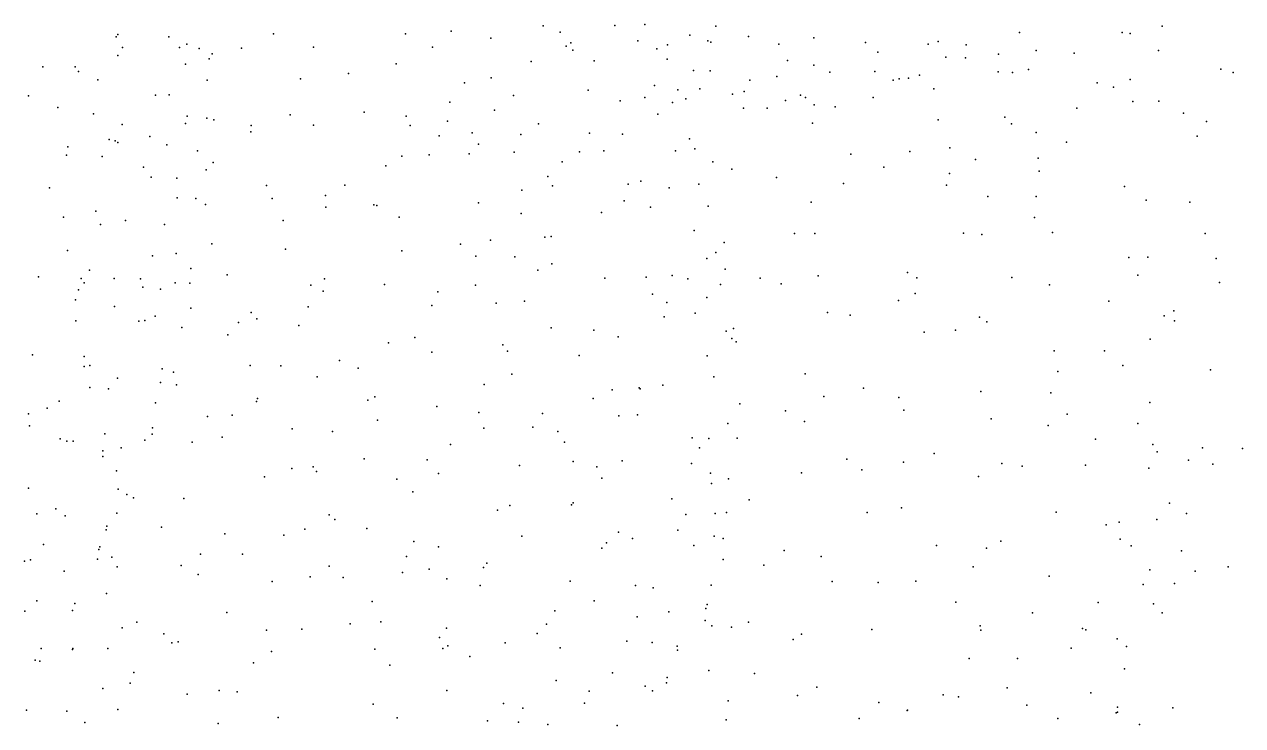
# Model space of a CAD drawing. Header units: metres. Extents: x -25 to 25, y -27.8 to 27.8.
# Drawn here: x -1.325 to 0.055, y -6.359 to -5.564 of the extents above; entities that cross this region are included whole.
import ezdxf

# ---------------------------------------------------------------- set-up
doc = ezdxf.new("R2010")
doc.units = ezdxf.units.M

msp = doc.modelspace()

# ---------------------------------------------------------------- linework, layer by layer
for p in [(-1.0425, -5.5751, -3.0581), (-0.893, -5.5751, 14.2451), (-0.8415, -5.5719, -3.0524), (-0.7373, -5.5657, -1.2425), (-0.7178, -5.5731, 24.0411), (-0.6558, -5.5656, -20.8219), (-0.622, -5.5642, 23.8085), (-0.5414, -5.5663, -4.9587), (-0.1975, -5.5735, 24.5934), (-0.0813, -5.5734, 14.516), (-0.0722, -5.5744, 24.3594), (-0.0358, -5.5661, 24.4972), (-1.2209, -5.5785, -3.0531), (-1.2188, -5.5757, -7.6063), (-1.1613, -5.5782, -7.5193), (-1.1407, -5.5865, 0.3079), (-0.7964, -5.5799, 14.2634), (-0.7109, -5.5889, 24.2753), (-0.7058, -5.5852, 24.1489), (-0.63, -5.5827, -1.0006), (-0.5961, -5.5873, -0.7624), (-0.5711, -5.5766, -3.0331), (-0.5505, -5.5828, 23.9326), (-0.5472, -5.5845, 24.5674), (-0.5045, -5.578, 14.3603), (-0.4703, -5.5866, 23.9625), (-0.4305, -5.5796, -3.0254), (-0.3721, -5.5846, 23.9741), (-0.3011, -5.5865, 24.5909), (-0.2895, -5.5837, -23.5909), (-0.2579, -5.5874, 24.0855), (-1.2189, -5.5996, 0.346), (-1.2136, -5.5903, -5.176), (-1.149, -5.5905, -6.8981), (-1.1267, -5.5914, -7.3588), (-1.112, -5.5975, -7.1321), (-1.079, -5.591, 0.2568), (-0.9971, -5.5902, 0.1727), (-0.8623, -5.5901, -1.4221), (-0.7036, -5.5935, -0.3105), (-0.6085, -5.5919, -0.6224), (-0.3581, -5.5955, -23.9715), (-0.281, -5.6012, 14.449), (-0.2588, -5.6022, -3.0202), (-0.2215, -5.5981, 24.1606), (-0.1788, -5.5939, 14.4819), (-0.1357, -5.5969, -4.7507), (-0.0402, -5.5939, -3.0381), (-1.304, -5.6124, -3.0328), (-1.2671, -5.6124, -7.6714), (-1.1424, -5.6093, 19.5154), (-1.1155, -5.6032, -1.6113), (-0.9037, -5.6088, -5.081), (-0.7509, -5.6064, -0.194), (-0.6792, -5.6056, -1.1615), (-0.5968, -5.6037, 14.3283), (-0.5667, -5.6165, 24.0503), (-0.4604, -5.605, -4.9169), (-0.4307, -5.6104, 14.3942), (-0.1873, -5.6155, -20.235), (0.0306, -5.615, -3.0791), (-1.2636, -5.6177, -6.7077), (-1.2414, -5.6269, -1.6601), (-1.1177, -5.6274, -7.0575), (-1.0121, -5.626, 14.2661), (-0.9578, -5.6197, -1.5302), (-0.7959, -5.6248, -1.3659), (-0.548, -5.617, 24.4845), (-0.5031, -5.6275, -3.0348), (-0.4724, -5.6231, 24.0766), (-0.4124, -5.6183, 24.5359), (-0.3613, -5.6177, -3.0392), (-0.3406, -5.6275, 24.1504), (-0.3337, -5.626, -20.386), (-0.3233, -5.6252, 24.4976), (-0.3109, -5.6218, -4.8594), (-0.2219, -5.6179, 24.4662), (-0.2056, -5.6189, 24.3179), (-0.1095, -5.6303, -3.0434), (-0.0721, -5.6265, -24.213), (0.0446, -5.6186, -4.5748), (-1.1608, -5.6439, -1.6489), (-0.8261, -5.6306, -0.0678), (-0.686, -5.6387, -0.3926), (-0.6112, -5.6333, 24.2865), (-0.5846, -5.6385, 19.3064), (-0.5597, -5.6374, 24.212), (-0.5225, -5.6431, 24.3091), (-0.5095, -5.6401, -21.1574), (-0.2945, -5.6373, 24.3189), (-0.0912, -5.6353, -4.6909), (-1.3202, -5.6452, 0.387), (-1.1764, -5.6444, -3.0375), (-0.8427, -5.6522, -1.4497), (-0.7709, -5.6448, 19.427), (-0.6499, -5.6509, -0.4796), (-0.6218, -5.6471, -3.0436), (-0.5908, -5.6527, -0.6606), (-0.5754, -5.6485, -0.836), (-0.4628, -5.6506, -20.6834), (-0.4458, -5.6444, 24.1898), (-0.4401, -5.6471, 24.366), (-0.4301, -5.6552, -3.0429), (-0.4063, -5.6575, 19.2004), (-0.3633, -5.647, 24.2312), (-0.0692, -5.6514, 14.5711), (-0.0397, -5.651, -4.6301), (-1.287, -5.6585, -5.2085), (-1.2464, -5.6654, -3.0221), (-1.1402, -5.6682, -6.9575), (-1.118, -5.6705, -7.2622), (-1.0238, -5.6666, 0.1511), (-0.9397, -5.6635, 0.0522), (-0.8925, -5.6681, -0.0054), (-0.7922, -5.6615, -5.0212), (-0.6073, -5.6661, -0.5879), (-0.5101, -5.659, -4.9189), (-0.4835, -5.6591, 19.2493), (-0.214, -5.6692, -21.6993), (-0.1327, -5.6591, -23.9118), (-0.0118, -5.6649, -23.7002), (-1.2142, -5.6778, 0.3193), (-1.1424, -5.6763, -7.3863), (-1.1101, -5.6723, 0.2417), (-1.068, -5.6786, -5.1213), (-0.9971, -5.6785, -3.0363), (-0.8879, -5.6788, -3.034), (-0.8454, -5.6738, 19.4625), (-0.7426, -5.6767, -1.3403), (-0.4322, -5.6761, -20.9336), (-0.2898, -5.6724, -4.8131), (-0.2065, -5.677, -3.063), (0.0144, -5.6743, 19.0021), (-1.2286, -5.6945, -6.7646), (-1.2219, -5.6962, -5.1726), (-1.2191, -5.698, 14.3534), (-1.1826, -5.6911, -6.8325), (-1.0684, -5.6861, -1.6418), (-0.8551, -5.6905, -5.0518), (-0.8176, -5.6869, 14.2943), (-0.7624, -5.689, -0.2216), (-0.6846, -5.6875, -3.0346), (-0.6472, -5.6884, -1.1978), (-0.5712, -5.6937, -4.9305), (-0.1787, -5.6865, 14.5231), (-0.1445, -5.6975, -3.088), (0.0038, -5.6907, -4.5543), (-1.2772, -5.7122, -1.7163), (-1.2754, -5.7031, -6.6973), (-1.1636, -5.7007, -7.4622), (-1.1286, -5.7075, -7.0238), (-0.8663, -5.712, -0.0681), (-0.8209, -5.7109, -1.4825), (-0.8104, -5.6998, -0.1377), (-0.7698, -5.7091, -3.0352), (-0.6958, -5.7084, -0.3741), (-0.6683, -5.7074, -1.2623), (-0.5874, -5.7075, -1.0748), (-0.5653, -5.705, -0.9613), (-0.3885, -5.7111, 14.4342), (-0.3216, -5.7082, -21.2844), (-0.2765, -5.704, 19.1329), (-1.2367, -5.714, 19.52), (-1.1897, -5.726, -7.5313), (-1.1111, -5.7207, 19.5214), (-0.9152, -5.7243, -5.0732), (-0.8973, -5.7133, -1.5637), (-0.7155, -5.7199, 14.3246), (-0.5448, -5.72, -3.0494), (-0.3513, -5.7258, -4.822), (-0.2474, -5.7171, -4.7551), (-0.1766, -5.7157, -4.7027), (-1.1813, -5.7374, -3.0047), (-1.1521, -5.7385, -6.9086), (-1.1188, -5.7288, -1.6905), (-0.7319, -5.7367, -4.9825), (-0.5233, -5.7283, 14.392), (-0.473, -5.7375, -4.8828), (-0.2768, -5.7332, -3.094), (-0.1753, -5.7306, 19.089), (-1.2964, -5.7492, 0.3457), (-1.0506, -5.7466, 14.3293), (-0.9617, -5.7462, 14.3192), (-0.7614, -5.7519, -0.2634), (-0.7264, -5.7471, -1.3825), (-0.6407, -5.7453, -3.0351), (-0.6265, -5.7418, 19.3546), (-0.5944, -5.7492, -0.6039), (-0.5608, -5.7452, -0.7479), (-0.3971, -5.7443, 19.2222), (-0.2801, -5.7465, 14.4968), (-0.0787, -5.7479, -4.5853), (-1.1517, -5.7606, 0.2326), (-1.1305, -5.7614, -7.3186), (-1.1196, -5.7681, -7.1042), (-1.0442, -5.7613, 0.1285), (-0.9836, -5.7581, -1.6439), (-0.8104, -5.7663, 19.4573), (-0.6453, -5.7642, 14.3741), (-0.4336, -5.7656, -3.0629), (-0.2336, -5.759, -21.0488), (-0.1788, -5.7592, -20.568), (-0.0539, -5.7634, 14.6381), (-0.0047, -5.7657, -4.4965), (-1.2439, -5.7757, -1.7516), (-0.9833, -5.7713, 0.0564), (-0.9288, -5.7686, 19.4962), (-0.9257, -5.7695, -0.0127), (-0.7619, -5.7786, -1.4716), (-0.6712, -5.7774, -4.9448), (-0.6154, -5.7714, -1.2232), (-0.5501, -5.7702, -1.0268), (-1.2806, -5.7826, -7.6442), (-1.2386, -5.7908, 14.4338), (-1.2103, -5.7863, 0.262), (-1.1662, -5.7907, -7.4298), (-1.0315, -5.7862, -3.0075), (-0.9004, -5.7824, -3.0145), (-0.1806, -5.7828, -4.6527), (-0.7966, -5.8086, -5.0034), (-0.7351, -5.8052, -3.0228), (-0.7279, -5.8046, -0.3478), (-0.5662, -5.7978, -0.6831), (-0.4526, -5.801, 19.2653), (-0.4295, -5.8011, -4.8304), (-0.261, -5.8007, 19.1628), (-0.2403, -5.8021, 14.5513), (-0.16, -5.7998, 14.5983), (0.0126, -5.801, -4.433), (-1.276, -5.8204, -6.7191), (-1.1125, -5.8129, -1.7349), (-1.029, -5.819, -5.0946), (-0.8974, -5.8207, -0.0933), (-0.8307, -5.8133, -0.1845), (-0.5417, -5.8225, -0.7971), (-0.5322, -5.8113, -0.8706), (-1.1798, -5.8265, -1.7589), (-1.1527, -5.8237, -6.9609), (-0.8135, -5.8269, -3.0166), (-0.7694, -5.8275, 14.3826), (-0.7273, -5.8354, 19.4304), (-0.5519, -5.8294, -1.1015), (-0.0736, -5.8281, 19.0783), (-0.0521, -5.828, -3.243), (0.0252, -5.8294, 19.0404), (-1.3088, -5.8503, -5.1798), (-1.251, -5.8425, -7.5811), (-1.1361, -5.8408, -7.063), (-1.0951, -5.8478, 0.1288), (-0.7431, -5.8427, -4.9655), (-0.6205, -5.8507, -4.903), (-0.5909, -5.8486, -3.042), (-0.5311, -5.8415, -0.9358), (-0.4255, -5.8492, 14.4802), (-0.3245, -5.8452, -3.121), (-0.2061, -5.851, -4.6357), (-0.0634, -5.8482, -4.4953), (-1.2635, -5.865, 14.511), (-1.2605, -5.8522, -1.7904), (-1.2571, -5.8568, -2.9202), (-1.2232, -5.8522, 19.5371), (-1.1932, -5.8525, -7.4697), (-1.1905, -5.8618, 0.1955), (-1.1705, -5.8642, 14.4518), (-1.1538, -5.8571, -7.332), (-1.1375, -5.8574, -7.1406), (-1.0002, -5.8597, 19.5119), (-0.985, -5.8523, -3.0004), (-0.917, -5.8589, -5.0475), (-0.8136, -5.8595, -1.5591), (-0.6671, -5.8517, 14.408), (-0.5734, -5.8524, -1.1786), (-0.5362, -5.8589, 19.3186), (-0.4915, -5.8518, -4.8436), (-0.4677, -5.8581, -3.0587), (-0.3138, -5.8512, 19.2166), (-0.1635, -5.8594, -3.1847), (0.0291, -5.8565, -4.3494), (-1.2669, -5.8762, 0.2431), (-0.9862, -5.8663, -0.0044), (-0.8565, -5.867, 19.4822), (-0.7581, -5.8779, -1.5105), (-0.6134, -5.8699, -0.5749), (-0.5517, -5.8736, -0.7181), (-0.3348, -5.8768, -4.7212), (-0.3157, -5.8692, 14.5477), (-0.0964, -5.8776, 14.6749), (-1.2228, -5.8837, -6.8192), (-1.1363, -5.8857, -1.7756), (-1.0678, -5.8904, -2.9737), (-1.0035, -5.8841, -1.7045), (-0.8634, -5.8826, -0.181), (-0.7904, -5.8799, -0.2684), (-0.5972, -5.8791, -1.2562), (-0.5648, -5.8913, -4.8681), (-0.415, -5.8905, -4.7693), (-0.0229, -5.8888, 14.7242), (-1.2664, -5.9, -6.7624), (-1.1953, -5.9005, -5.1336), (-1.1885, -5.8996, -6.8844), (-1.1767, -5.8947, -2.9377), (-1.0824, -5.9017, 0.0776), (-1.0614, -5.8978, -1.7459), (-1.014, -5.9054, 14.4334), (-0.6001, -5.8955, 14.4473), (-0.3894, -5.8935, -3.1053), (-0.2428, -5.8957, 19.1922), (-0.2347, -5.901, 14.6062), (-0.0337, -5.8945, -3.3336), (-0.0221, -5.9, -4.3723), (-1.1463, -5.9077, 0.1301), (-1.0944, -5.9158, -5.1076), (-0.8826, -5.9187, -5.0183), (-0.7281, -5.9078, -0.3585), (-0.6797, -5.9107, -3.0183), (-0.6521, -5.918, -4.8955), (-0.53, -5.9116, -0.804), (-0.5235, -5.9199, -1.005), (-0.5215, -5.9087, -0.8916), (-0.3056, -5.913, -3.1528), (-0.2699, -5.9106, -4.6546), (-0.9125, -5.9248, -1.673), (-0.783, -5.9271, -4.9572), (-0.5184, -5.9239, -3.0536), (-0.0495, -5.9208, 19.0929), (-1.3154, -5.9385, -5.1568), (-1.2571, -5.9404, -2.8823), (-0.9677, -5.9451, 19.5131), (-0.8631, -5.9353, 14.436), (-0.7777, -5.9342, -1.5492), (-0.6964, -5.9394, 19.4313), (-0.5515, -5.9396, -1.1643), (-0.1581, -5.9341, 19.1593), (-0.1012, -5.9341, -4.4643), (-1.2572, -5.9518, 19.5802), (-1.2506, -5.9507, 14.5769), (-1.1688, -5.9545, -7.016), (-1.1559, -5.958, -7.1231), (-1.069, -5.9506, 14.4816), (-1.0341, -5.951, -0.0086), (-0.9465, -5.9535, -0.1152), (-0.7727, -5.9603, -0.3283), (-0.4404, -5.9601, -3.075), (-0.1543, -5.9573, -4.5197), (-0.0805, -5.9507, -3.339), (0.0188, -5.9555, -3.4539), (-1.2505, -5.9754, 0.1632), (-1.2193, -5.9649, -7.4637), (-1.1706, -5.9699, -1.8202), (-1.1523, -5.9725, -5.1148), (-0.993, -5.9635, -5.0541), (-0.8041, -5.972, -2.9995), (-0.6017, -5.9728, -0.581), (-0.5439, -5.9636, 14.5059), (-1.2295, -5.9771, -6.8436), (-1.0606, -5.9878, -2.9394), (-0.9279, -5.9861, 14.4867), (-0.6804, -5.9878, -1.4457), (-0.6588, -5.9781, -0.4933), (-0.6283, -5.976, -4.8612), (-0.6271, -5.9772, -3.0249), (-0.4192, -5.9858, 14.567), (-0.3741, -5.9764, 19.2772), (-0.3341, -5.9868, -3.1424), (-0.2413, -5.9801, -3.1969), (-0.1622, -5.9814, 14.6928), (-1.2991, -5.9991, -6.7597), (-1.2854, -5.9911, 14.6647), (-1.1763, -5.993, -7.3151), (-1.0619, -5.9912, -5.0816), (-0.9357, -5.9898, -2.9663), (-0.8576, -5.9969, -1.6512), (-0.5144, -5.994, -0.944), (-0.4625, -6.002, 19.3133), (-0.3287, -6.0012, -4.6423), (-0.0498, -5.9925, -4.316), (-1.32, -6.0052, 19.6284), (-1.1173, -6.0084, 14.5487), (-1.0896, -6.0068, -1.8071), (-0.9246, -6.0124, -0.1855), (-0.8099, -6.004, 19.4828), (-0.7379, -6.0049, -1.5276), (-0.6514, -6.0076, 14.5135), (-0.6304, -6.0066, -1.3649), (-0.5278, -6.0163, -0.8022), (-0.4411, -6.014, -4.7149), (-0.2298, -6.0111, -4.5567), (-0.1436, -6.0058, -4.4606), (-0.0634, -6.0161, 19.1487), (-1.3188, -6.0189, -7.6105), (-1.2336, -6.0279, -1.8404), (-1.1802, -6.0284, -7.1728), (-1.1795, -6.0211, -2.8939), (-1.0213, -6.0223, 14.5404), (-0.9757, -6.0254, -0.1368), (-0.8045, -6.0216, -1.596), (-0.7487, -6.0206, 14.5162), (-0.7204, -6.0253, -4.8903), (-0.1651, -6.0187, -3.2915), (-1.2842, -6.0336, -2.8446), (-1.2768, -6.0362, 0.1316), (-1.2694, -6.0362, -5.1184), (-1.2152, -6.0437, -7.3694), (-1.1885, -6.0353, -5.1017), (-1.1346, -6.0375, 19.5879), (-1.1006, -6.0318, -0.0009), (-0.8421, -6.04, -0.2811), (-0.713, -6.0374, -0.4282), (-0.5683, -6.0325, -4.7901), (-0.56, -6.044, -0.6851), (-0.5496, -6.0332, -1.1717), (-0.5175, -6.0328, -0.8834), (-0.1115, -6.0339, -3.3575), (-0.0466, -6.04, -3.4338), (0.0097, -6.044, -4.1275), (-1.2361, -6.0473, 19.6181), (-1.2361, -6.0535, -6.9136), (-0.9398, -6.0562, 19.522), (-0.8685, -6.0573, -2.9844), (-0.393, -6.0565, -3.111), (-0.2942, -6.0502, 14.6632), (-0.0416, -6.0483, -4.2369), (-0.0063, -6.0578, -3.5554), (0.0552, -6.0447, -3.7054), (-1.2204, -6.0698, 14.7306), (-1.0217, -6.0672, -1.7673), (-0.9977, -6.0653, -2.9568), (-0.9939, -6.0705, -5.0186), (-0.7638, -6.0638, -3.0063), (-0.7032, -6.0594, 19.4559), (-0.6763, -6.0653, -0.4957), (-0.6476, -6.0585, -4.8254), (-0.5692, -6.0615, -1.2328), (-0.4444, -6.072, 14.6164), (-0.3763, -6.0688, -4.6374), (-0.3289, -6.0599, 19.2876), (-0.2175, -6.0617, 19.2443), (-0.1944, -6.0648, -4.4741), (-0.1227, -6.0633, -4.3758), (-0.0511, -6.0667, 14.8047), (0.0216, -6.0624, 19.124), (-1.0527, -6.0767, -0.0849), (-0.9027, -6.0793, 14.5649), (-0.8555, -6.0728, -1.6498), (-0.6706, -6.0783, -3.0173), (-0.5477, -6.0724, -0.7506), (-0.5463, -6.0843, -3.0507), (-0.527, -6.0791, -1.0593), (-0.244, -6.0764, -3.2216), (-1.3202, -6.0894, -7.5668), (-1.2186, -6.0908, -2.8716), (-1.2089, -6.0966, -7.1657), (-0.8846, -6.0935, -4.9393), (-1.289, -6.1131, 0.0719), (-1.2013, -6.1004, -1.8391), (-1.1441, -6.1013, -2.9049), (-0.775, -6.1092, -0.3827), (-0.705, -6.1084, -1.486), (-0.7033, -6.106, 14.5864), (-0.5912, -6.1015, 19.4193), (-0.5037, -6.1027, 19.3827), (-0.3312, -6.1118, -4.5723), (-0.0277, -6.1064, -4.1206), (-1.3106, -6.1186, -1.8582), (-1.2786, -6.1209, 19.6804), (-1.2199, -6.118, -7.2477), (-0.9797, -6.1198, -0.1958), (-0.9733, -6.1251, 14.647), (-0.7887, -6.1145, -4.884), (-0.5754, -6.1194, -4.7418), (-0.5423, -6.1184, 14.6237), (-0.5296, -6.117, -0.8643), (-0.37, -6.1171, 14.6753), (-0.1559, -6.1166, -3.3331), (-0.0421, -6.125, -3.5405), (-0.0082, -6.1181, -4.05), (-1.2321, -6.1367, 14.8423), (-1.2313, -6.1324, -7.06), (-1.1694, -6.1338, 14.7837), (-1.007, -6.1358, -1.7616), (-0.9368, -6.1352, -1.7171), (-0.6517, -6.1393, -4.7805), (-0.5847, -6.1372, -1.2649), (-0.0994, -6.1309, -4.2723), (-0.0848, -6.1279, 19.2165), (-1.3031, -6.1534, -6.8977), (-1.0978, -6.1412, -5.0389), (-1.031, -6.1429, -0.1538), (-0.8838, -6.1498, -2.9856), (-0.7612, -6.1438, -3.0089), (-0.6652, -6.1515, -0.5469), (-0.6358, -6.1467, -3.0294), (-0.5664, -6.1543, -1.1906), (-0.5435, -6.1439, -1.1062), (-0.5332, -6.1464, -0.9906), (-0.2914, -6.1543, -4.5051), (-0.2187, -6.1494, 19.2756), (-0.0834, -6.1472, 14.8222), (-0.0712, -6.1548, -4.1743), (-1.2403, -6.1589, -0.0055), (-1.2395, -6.1561, -7.3045), (-1.2259, -6.1677, -2.8546), (-1.1251, -6.1641, 19.6401), (-1.0777, -6.1643, 14.7467), (-0.8921, -6.1668, 19.5366), (-0.8556, -6.1559, -4.9009), (-0.6706, -6.1576, 19.4675), (-0.4642, -6.1603, 14.6642), (-0.4222, -6.1671, 19.3718), (-0.2351, -6.1574, -4.4402), (-0.0142, -6.1605, -3.6613), (-1.3248, -6.1723, 14.98), (-1.3178, -6.1707, 0.0423), (-1.242, -6.1698, -7.1478), (-1.2198, -6.1788, -1.8463), (-1.1473, -6.1771, -1.8342), (-0.9796, -6.1778, -4.9534), (-0.8663, -6.1814, -1.6647), (-0.8046, -6.1794, 19.5149), (-0.8009, -6.1743, -1.5933), (-0.5334, -6.1703, -3.0588), (-0.4872, -6.1768, -4.6517), (-0.25, -6.1788, 14.738), (-0.0499, -6.1821, -4.0858), (0.0388, -6.1787, 19.182), (-1.2796, -6.1835, -7.0015), (-1.1279, -6.1874, -2.9061), (-1.044, -6.1951, -4.984), (-1.0009, -6.1898, -0.2169), (-0.9638, -6.1907, -2.9635), (-0.8963, -6.1851, -0.2943), (-0.8462, -6.1922, 14.6596), (-0.7064, -6.195, -1.484), (-0.4099, -6.1954, -3.1168), (-0.3151, -6.1949, -3.1874), (-0.164, -6.1892, -3.3429), (0.0016, -6.1834, 14.8481), (-1.2319, -6.2087, 14.9245), (-0.8086, -6.1999, -3.0051), (-0.6324, -6.1996, -1.347), (-0.6124, -6.2026, -4.7133), (-0.5468, -6.1993, -0.8388), (-0.3577, -6.1964, -4.5349), (-0.0574, -6.1985, -3.5627), (-0.022, -6.1974, -3.8339), (-1.3108, -6.2172, -1.8581), (-1.2677, -6.2202, -7.2788), (-0.9308, -6.218, 14.7108), (-0.6793, -6.2172, -1.4155), (-0.5513, -6.2213, -0.9313), (-0.2697, -6.2186, -4.4238), (-0.1083, -6.2189, -4.1791), (-0.0457, -6.2206, -3.6344), (-1.3242, -6.2289, -6.9631), (-1.2704, -6.228, -0.0441), (-1.0955, -6.2302, -1.813), (-0.7239, -6.2283, 14.6653), (-0.6307, -6.2354, -0.6488), (-0.5946, -6.2296, -1.2248), (-0.553, -6.2259, -1.0565), (-0.1828, -6.2309, -4.3099), (-0.0361, -6.2306, 19.2465), (-1.2141, -6.2479, -0.1018), (-1.1974, -6.2412, -5.0208), (-1.0504, -6.2505, -2.9477), (-1.0105, -6.2492, 14.7722), (-0.9559, -6.2433, -1.7186), (-0.921, -6.2411, -4.8881), (-0.8468, -6.2481, -0.3864), (-0.7332, -6.2434, -4.7628), (-0.5535, -6.2396, 14.6795), (-0.5461, -6.2456, 19.4706), (-0.5237, -6.2469, -3.0797), (-0.5046, -6.2414, -4.618), (-0.3648, -6.2496, 14.7159), (-0.242, -6.2456, 19.3436), (-0.2412, -6.2504, -4.3616), (-0.1262, -6.2484, 19.2897), (-0.1223, -6.2499, -3.4237), (-1.167, -6.2544, -2.8962), (-1.1577, -6.2649, 19.7099), (-1.1506, -6.2636, 14.9435), (-0.8545, -6.2587, -3.0125), (-0.7803, -6.2647, -0.4748), (-0.7441, -6.2542, 19.5332), (-0.6422, -6.2629, 19.5079), (-0.6137, -6.2642, -0.7525), (-0.4541, -6.2609, -3.1075), (-0.4445, -6.255, -4.5603), (-0.087, -6.2602, -4.0634), (-1.3058, -6.271, -7.3138), (-1.2703, -6.2721, 19.7736), (-1.2699, -6.2713, -1.8337), (-1.2303, -6.271, -2.8654), (-1.045, -6.2747, -4.9301), (-0.9279, -6.2718, -0.3356), (-0.8506, -6.271, -4.8167), (-0.8452, -6.2682, -1.6157), (-0.7179, -6.2702, -3.0324), (-0.5853, -6.2684, -1.1097), (-0.5848, -6.2729, -0.8606), (-0.1391, -6.2708, 14.8096), (-0.0762, -6.269, -3.5879), (-1.3126, -6.2845, -7.1448), (-1.3073, -6.2856, -0.0855), (-1.0653, -6.2875, 19.6853), (-0.9108, -6.29, -1.6721), (-0.8201, -6.2802, 19.5816), (-0.2544, -6.2826, 14.7598), (-0.1998, -6.2824, -3.3451), (-1.2007, -6.2984, -0.1672), (-0.6584, -6.2986, -1.31), (-0.5965, -6.3038, -0.9368), (-0.5496, -6.2961, -4.6028), (-0.4978, -6.2995, 14.7088), (-0.0788, -6.294, -3.9635), (-1.2361, -6.3166, 15.0902), (-1.2051, -6.3103, -1.8085), (-1.104, -6.3188, -2.9493), (-1.0836, -6.3204, -0.2614), (-0.8462, -6.3188, -0.4509), (-0.7223, -6.3073, -0.592), (-0.6849, -6.3195, -4.6705), (-0.6214, -6.3139, 14.703), (-0.6134, -6.3192, -3.0764), (-0.5974, -6.3101, -1.0311), (-0.427, -6.3148, -4.4888), (-0.2116, -6.3156, -4.2493), (-1.1405, -6.3227, 15.0484), (-0.9296, -6.3342, 14.7913), (-0.7821, -6.3334, -0.543), (-0.6902, -6.333, -0.663), (-0.5276, -6.3303, 19.5099), (-0.449, -6.3243, 19.4809), (-0.3568, -6.3323, 14.747), (-0.2839, -6.3238, -3.2733), (-0.2665, -6.3259, -4.3128), (-0.1169, -6.3215, -3.5194), (-1.3224, -6.341, 15.1369), (-1.2768, -6.3423, -4.9748), (-1.2189, -6.3403, -2.8826), (-0.7602, -6.3389, -3.0447), (-0.3247, -6.3415, -4.3567), (-0.3245, -6.341, 19.452), (-0.1891, -6.3354, 19.3829), (-0.0879, -6.3441, -3.6741), (-0.0864, -6.3377, -3.7657), (-0.0864, -6.3433, -3.837), (-0.0239, -6.3383, 14.833), (-1.2563, -6.3548, 19.8254), (-1.1053, -6.356, -1.7764), (-1.0372, -6.3493, -0.3224), (-0.9026, -6.3495, 19.6577), (-0.8, -6.3532, -1.5321), (-0.7649, -6.3546, -4.6932), (-0.7318, -6.3574, -1.4115), (-0.6534, -6.3585, 19.5677), (-0.5297, -6.3519, -3.1182), (-0.3791, -6.3503, -3.1983), (-0.154, -6.3505, -4.0919), (-0.0618, -6.3571, 19.3228)]:
    msp.add_point(p)

doc.saveas('drawing.dxf')
